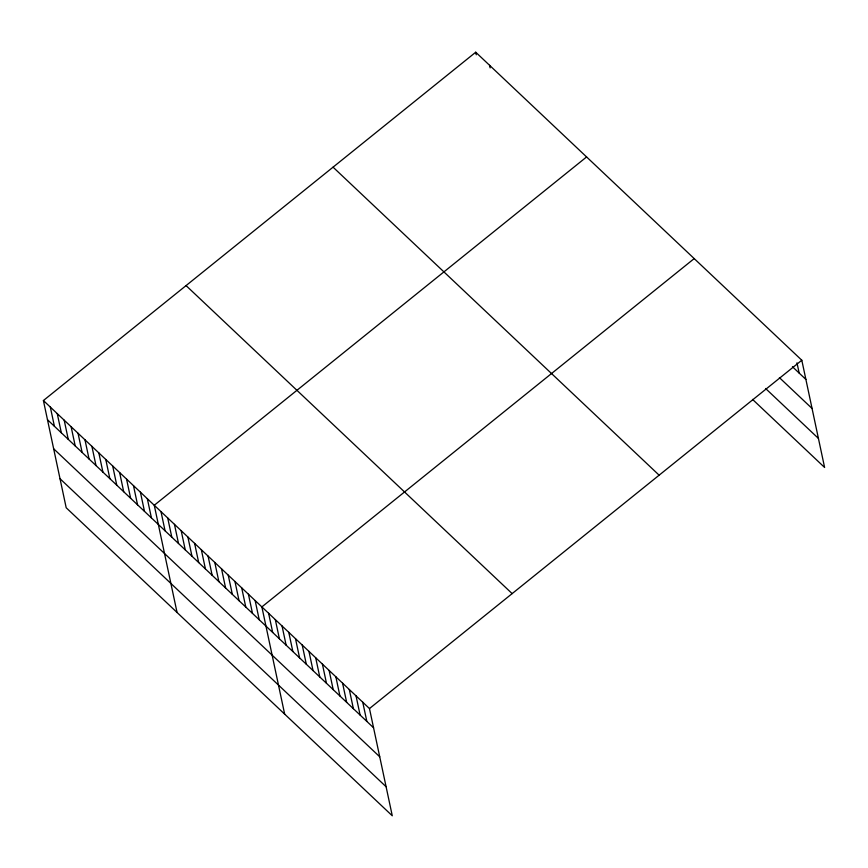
<?xml version="1.0" encoding="UTF-8"?>
<svg xmlns="http://www.w3.org/2000/svg" width="868" height="868" viewBox="0 0 868 868"><rect width="100%" height="100%" fill="white"/><g stroke="black" fill="none" stroke-linecap="round" stroke-linejoin="round"><path stroke-width="1.3" d="M43.4 400.539L369.475 708.559L392.271 815.779L66.196 507.758L43.4 400.539L475.729 52.221L801.804 360.242L824.6 467.461L752.545 399.399M586.594 156.945L154.265 505.263L177.061 612.482M694.205 258.588L261.876 606.906L284.661 714.136M369.475 708.559L801.804 360.242M792.441 366.73L805.895 379.435M779.399 377.623L812.068 408.481M765.587 388.495L818.426 438.416M333.062 167.166L659.137 475.187M186.067 285.594L512.153 593.614M47.48 419.732L373.555 727.753M53.653 448.789L379.739 756.798M60.011 478.713L386.097 786.734M796.987 362.846L799.168 373.088M489.585 65.317L490.138 67.878M475.729 52.221L476.272 54.782M362.748 702.201L366.839 721.395M356.032 695.854L360.111 715.048M349.305 689.496L353.385 708.689M342.578 683.138L346.657 702.342M335.851 676.79L339.93 695.984M329.124 670.432L333.204 689.637M322.397 664.085L326.476 683.279M315.681 657.727L319.76 676.931M308.954 651.38L313.033 670.573M302.227 645.022L306.306 664.226M295.5 638.674L299.579 657.868M288.773 632.316L292.852 651.521M282.046 625.969L286.125 645.163M275.319 619.611L279.409 638.815M268.603 613.264L272.682 632.457M255.149 600.558L259.228 619.752M248.422 594.2L252.501 613.405M241.695 587.853L245.774 607.047M234.968 581.495L239.047 600.699M228.241 575.148L232.331 594.341M221.524 568.79L225.604 587.994M214.797 562.442L218.877 581.636M208.07 556.084L212.15 575.289M201.343 549.737L205.423 568.931M194.616 543.379L198.696 562.583M187.889 537.032L191.969 556.225M181.173 530.673L185.253 549.878M174.446 524.326L178.526 543.52M167.719 517.968L171.799 537.162M160.992 511.621L165.072 530.815M147.343 498.72L151.423 517.914M140.41 492.178L144.489 511.371M133.477 485.624L137.556 504.829M126.554 479.082L130.634 498.275M119.621 472.539L123.701 491.733M112.688 465.997L116.768 485.19M105.766 459.443L109.845 478.648M98.833 452.901L102.912 472.094M91.9 446.358L95.99 465.552M84.977 439.816L89.057 459.009M78.044 433.262L82.124 452.467M71.122 426.72L75.201 445.913M64.189 420.177L68.268 439.371M57.255 413.624L61.335 432.828M50.333 407.081L54.413 426.286"/></g></svg>
